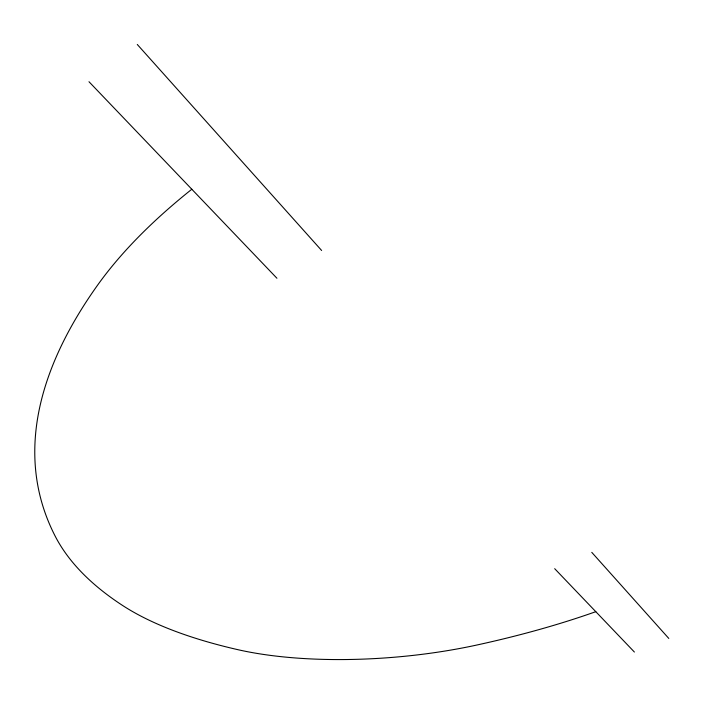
<?xml version="1.0" encoding="UTF-8"?>
<svg xmlns="http://www.w3.org/2000/svg" width="704" height="704" viewBox="0 0 704 704"><rect width="100%" height="100%" fill="white"/><g stroke="black" fill="none" stroke-linecap="round" stroke-linejoin="round"><path stroke-width="1.06" d="M88.986 81.726L276.936 278.256M554.682 568.682L634.392 652.036M137.28 44.466L321.631 250.483M591.774 552.358L668.8 638.44M595.804 611.679A521.347 188.478 -3.8 0 1 476.969 644.996A223.432 73.225 -4.8 0 1 237.142 649.51A509.74 179.23 -6.4 0 1 122.646 605.502A861.705 312.066 -9.1 0 1 55.07 535.946A1470.454 514.122 -13.2 0 1 97.346 285.498A938.511 362.129 -10.3 0 1 191.814 189.244"/></g></svg>
